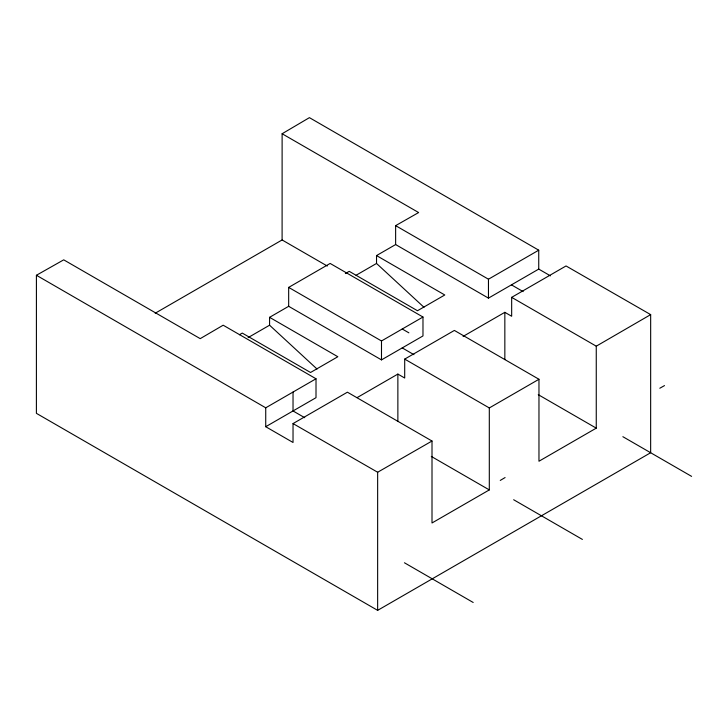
<?xml version="1.0" encoding="UTF-8"?>
<svg xmlns="http://www.w3.org/2000/svg" width="728" height="728" viewBox="0 0 728 728"><rect width="100%" height="100%" fill="white"/><g stroke="black" fill="none" stroke-linecap="round" stroke-linejoin="round"><path stroke-width="1.09" d="M650.668 314.623L596.259 346.182L596.259 428.146L538.966 461.234L538.966 379.27L489.307 407.944L489.307 489.908L432.004 522.977L432.004 441.022L347.411 392.192L293.038 423.578L293.029 442.478L265.729 426.717L316.007 397.688L316.016 378.778L223.178 325.207L200.218 338.647L63.718 259.841L36.418 275.266L36.4 413.34L377.641 610.355L650.65 452.734L650.668 314.623L566.038 265.957L511.666 297.352L511.666 316.261L504.841 312.321L463.081 336.427M265.729 426.717L265.738 407.807L36.418 275.266M317.026 369.032L269.578 325.207L269.578 317.326L288.67 306.306L381.49 359.887L422.977 335.936L422.977 317.026L330.148 263.445L288.67 287.396L288.67 306.306M155.191 313.231L282.1 239.958L282.118 133.743L309.418 117.645L538.738 250.186L538.738 269.096L488.461 298.125L395.632 244.562L376.531 255.574L376.531 263.454L423.978 307.289M293.038 392.046L293.029 410.956L304.732 417.708M377.641 610.355L377.65 472.245L293.038 423.578M381.49 359.887L381.499 340.968L422.977 317.026M397.87 421.366L397.87 374.083L357.093 397.625M538.966 379.27L454.372 330.43L404.704 359.104L404.695 378.023L397.87 374.083M488.461 298.125L488.461 279.215L538.738 250.186M500.254 480.425L505.086 477.559M239.421 334.744L242.278 333.087L310.538 372.49L337.838 356.729L269.578 317.326M345.372 273.564L349.231 271.335L417.481 310.738L444.781 294.986L376.531 255.574M248.13 337.592L269.578 325.207M356.056 275.275L376.531 263.454M265.738 407.807L316.016 378.778M377.65 472.245L432.004 441.022M395.632 244.562L395.632 225.644L418.627 212.549L282.118 133.743M659.795 388.242L664.509 385.594M538.738 269.096L550.441 275.857M511.438 284.857L523.141 291.619M395.632 225.644L488.461 279.215M511.666 297.352L596.259 346.182M282.1 239.958L327.281 266.039M622.859 436.691L691.6 476.376M538.265 394.667L596.259 428.146M402.238 329.001L408.872 332.833M402.238 347.911L413.941 354.673M288.67 287.396L381.499 340.968M404.704 359.104L489.307 407.944M513.659 499.736L582.4 539.421M431.295 456.42L489.307 489.908M404.45 562.78L473.191 602.475M504.841 312.321L504.841 359.605"/></g></svg>
